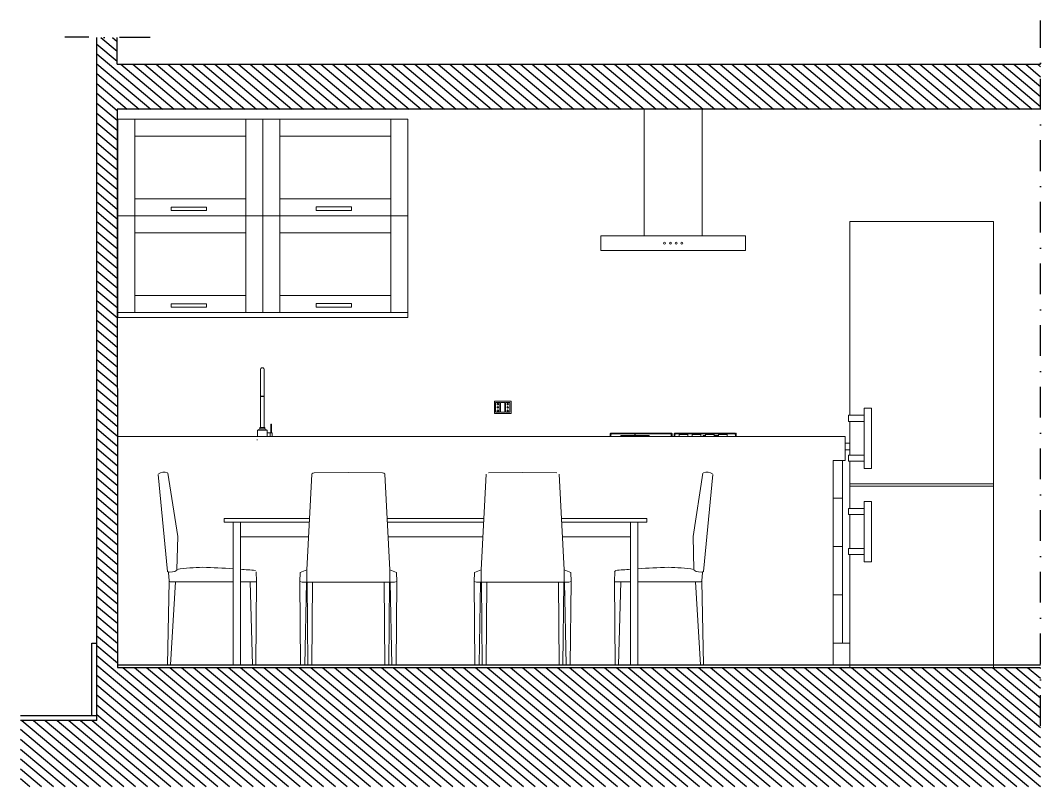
# Model space of a CAD drawing. Header units: inches. Extents: x 365 to 2200, y 241 to 996.
# Drawn here: x 1778 to 2200.1, y 679.1 to 996.1 of the extents above; entities that cross this region are included whole.
import ezdxf

# ---------------------------------------------------------------- set-up
doc = ezdxf.new("R2010")
doc.units = ezdxf.units.IN
doc.header["$MEASUREMENT"] = 0
doc.linetypes.add('TRATTOPUNTO', pattern=[25.4, 12.7, -6.35, 0, -6.35])
doc.layers.add('A-ELEV-MBE 2', color=1, linetype='Continuous', lineweight=13, transparency=0.25)
doc.layers.add('A-FURN', color=251, linetype='Continuous', lineweight=18)
doc.layers.add('A-SECT-MCUT', color=250, linetype='Continuous')
doc.layers.add('battiscopa e pavimento', color=2, linetype='Continuous')

msp = doc.modelspace()

# ---------------------------------------------------------------- hatches: boundary and pattern name
at = {"layer": 'A-SECT-MCUT'}
h = msp.add_hatch(dxfattribs=at)
h.set_pattern_fill('ANSI31', color=256, scale=25, angle=95)
h.paths.add_polyline_path([(2200.09, 728.43), (1818.1, 728.43), (1818.01, 959.43), (2036.1, 959.43), (2060.1, 959.43), (2200.09, 959.43), (2200.09, 977.93), (1818.01, 977.93), (1818.01, 988.98), (1809.6, 988.98), (1809.6, 959.43), (1809.6, 706.42), (1777.99, 706.42), (1777.99, 679.12), (2200.09, 679.12)])

# ---------------------------------------------------------------- linework, layer by layer
at = {"layer": 'A-ELEV-MBE 2'}
for p, q in [((2119.2, 824.01), (1818.06, 824.01)), ((2119.2, 824.01), (2119.2, 814.01)), ((2119.2, 814.01), (2114.2, 814.01)), ((2114.2, 814.01), (2114.2, 729.43))]:
    msp.add_line(p, q, dxfattribs=at)
at = {"layer": 'A-FURN'}
for p, q in [((2036.1, 906.93), (2036.1, 959.43)), ((2036.1, 959.43), (2060.1, 959.43)), ((2036.4, 959.58), (2036.4, 959.43)), ((2060.1, 959.43), (2060.1, 906.93)), ((1818.29, 955.22), (1818.29, 875.22)), ((1818.29, 915.2), (1818.29, 955.21)), ((1878.29, 955.21), (1818.29, 955.21)), ((1825.29, 915.21), (1825.29, 955.2)), ((1825.29, 955.2), (1825.29, 948.2)), ((1871.29, 875.22), (1871.29, 955.2)), ((1878.29, 955.24), (1878.29, 875.24)), ((1938.29, 955.22), (1878.29, 955.22)), ((1878.29, 875.22), (1878.29, 955.21)), ((1878.29, 915.22), (1878.29, 955.21)), ((1878.29, 915.21), (1878.29, 955.21)), ((1885.29, 915.22), (1885.29, 955.22)), ((1885.29, 955.22), (1885.29, 948.22)), ((1931.29, 875.24), (1931.29, 955.21)), ((1938.29, 875.24), (1938.29, 955.22)), ((1938.29, 915.23), (1938.29, 955.22)), ((1825.29, 948.2), (1871.29, 948.2)), ((1885.29, 948.22), (1931.29, 948.22)), ((1871.29, 922.22), (1825.29, 922.22)), ((1931.29, 922.23), (1885.29, 922.23)), ((1840.38, 917.5), (1840.38, 918.89)), ((1840.38, 918.89), (1855.01, 918.89)), ((1855.01, 917.5), (1840.38, 917.5)), ((1855.01, 918.89), (1855.01, 917.5)), ((1900.38, 917.51), (1900.38, 918.91)), ((1900.38, 918.91), (1915.01, 918.91)), ((1915.01, 917.51), (1900.38, 917.51)), ((1915.01, 918.91), (1915.01, 917.51)), ((1878.29, 915.22), (1818.29, 915.22)), ((1818.29, 875.21), (1818.29, 915.21)), ((1825.29, 875.22), (1825.29, 915.21)), ((1825.29, 915.21), (1825.29, 908.21)), ((1938.29, 915.23), (1878.29, 915.23)), ((1878.29, 875.22), (1878.29, 915.22)), ((1885.29, 875.24), (1885.29, 915.22)), ((1885.29, 915.22), (1885.29, 908.22)), ((2180.6, 912.92), (2121.1, 912.92)), ((2121.1, 912.92), (2121.1, 832.72)), ((2180.6, 728.42), (2180.6, 912.92)), ((1825.29, 908.21), (1871.29, 908.21)), ((1885.29, 908.22), (1931.29, 908.22)), ((2078, 906.93), (2018.2, 906.93)), ((2018.2, 906.93), (2018.2, 900.93)), ((2060.1, 906.93), (2036.1, 906.93)), ((2078, 906.93), (2078, 900.93)), ((2018.2, 900.93), (2078, 900.93)), ((1871.29, 882.22), (1825.29, 882.22)), ((1871.29, 875.22), (1871.29, 882.22)), ((1931.29, 882.24), (1885.29, 882.24)), ((1931.29, 875.24), (1931.29, 882.24)), ((1840.38, 877.5), (1840.38, 878.9)), ((1840.38, 878.9), (1855.01, 878.9)), ((1855.01, 878.9), (1855.01, 877.5)), ((1900.38, 877.52), (1900.38, 878.91)), ((1900.38, 878.91), (1915.01, 878.91)), ((1915.01, 878.91), (1915.01, 877.52)), ((1878.29, 875.22), (1818.29, 875.22)), ((1818.29, 875.22), (1825.29, 875.22)), ((1818.29, 875.21), (1818.29, 873.21)), ((1855.01, 877.5), (1840.38, 877.5)), ((1878.29, 875.22), (1871.29, 875.22)), ((1938.29, 875.24), (1878.29, 875.23)), ((1878.29, 875.24), (1885.29, 875.24)), ((1915.01, 877.52), (1900.38, 877.52)), ((1938.29, 875.24), (1931.29, 875.24)), ((1938.29, 873.21), (1938.29, 875.24)), ((1818.29, 873.21), (1938.29, 873.21)), ((2121.1, 832.72), (2120.6, 832.72)), ((2120.6, 832.72), (2120.6, 830.22)), ((2127.1, 832.72), (2121.1, 832.72)), ((2130.1, 835.72), (2127.1, 835.72)), ((2127.1, 835.72), (2127.1, 810.72)), ((2130.1, 835.72), (2127.1, 835.72)), ((2127.1, 835.72), (2127.1, 810.72)), ((2130.1, 810.72), (2130.1, 835.72)), ((2130.1, 810.72), (2130.1, 835.72)), ((1877.11, 827.63), (1877.11, 827.13)), ((1879.09, 827.13), (1879.09, 827.63)), ((1881.57, 825.53), (1881.57, 829.03)), ((1881.57, 829.03), (1881.89, 829.03)), ((1881.89, 829.03), (1881.89, 826.73)), ((2120.6, 830.22), (2121.1, 830.22)), ((2121.1, 830.22), (2121.1, 816.22)), ((2121.1, 830.22), (2127.1, 830.22)), ((1877.11, 827.13), (1876.07, 826.53)), ((1876.07, 826.53), (1880.14, 826.53)), ((1876.07, 826.53), (1876.07, 824.01)), ((1877.11, 827.13), (1879.09, 827.13)), ((1879.09, 827.13), (1880.14, 826.53)), ((1880.14, 824.01), (1880.14, 826.53)), ((1882.14, 825.53), (1880.14, 825.53)), ((1882.14, 825.53), (1881.34, 825.53)), ((1881.34, 825.53), (1881.34, 824.01)), ((1881.89, 826.73), (1881.89, 825.56)), ((1882.14, 824.53), (1882.14, 825.53)), ((1882.14, 824.53), (1882.14, 824.01)), ((2022.04, 824.01), (2022.04, 825.08)), ((2022.22, 825.31), (2025.44, 825.31)), ((2022.31, 824.76), (2022.31, 824.01)), ((2022.54, 824.99), (2025.44, 824.99)), ((2025.44, 825.31), (2025.44, 824.99)), ((2025.44, 825.31), (2040.01, 825.31)), ((2025.44, 824.99), (2032.16, 824.99)), ((2026.36, 824.31), (2026.36, 824.01)), ((2026.36, 824.31), (2032.16, 824.31)), ((2032.16, 825.31), (2032.16, 824.01)), ((2032.16, 825.31), (2032.34, 825.31)), ((2032.34, 825.31), (2032.34, 824.01)), ((2040.01, 824.99), (2032.34, 824.99)), ((2038.14, 824.31), (2032.34, 824.31)), ((2038.14, 824.31), (2038.14, 824.01)), ((2038.14, 824.31), (2038.14, 824.01)), ((2040.01, 825.31), (2047.38, 825.31)), ((2040.01, 825.31), (2040.01, 824.99)), ((2040.01, 824.99), (2047.06, 824.99)), ((2047.29, 824.76), (2047.29, 824.01)), ((2047.61, 825.08), (2047.61, 824.01)), ((2048.5, 825.08), (2048.5, 824.99)), ((2048.5, 824.99), (2048.5, 824.01)), ((2048.73, 825.31), (2056.11, 825.31)), ((2048.82, 824.76), (2048.82, 824.01)), ((2049.05, 824.99), (2056.11, 824.99)), ((2054.07, 824.81), (2050.51, 824.81)), ((2050.51, 824.81), (2050.51, 824.01)), ((2054.07, 824.81), (2054.07, 824.01)), ((2059.54, 824.81), (2055.98, 824.81)), ((2055.98, 824.81), (2055.98, 824.01)), ((2056.11, 825.31), (2056.11, 824.99)), ((2056.11, 825.31), (2070.68, 825.31)), ((2056.11, 824.99), (2063.73, 824.99)), ((2059.54, 824.81), (2059.54, 824.01)), ((2060.49, 824.31), (2061.43, 824.31)), ((2060.49, 824.31), (2060.49, 824.01)), ((2064.99, 824.81), (2061.43, 824.81)), ((2061.43, 824.81), (2061.43, 824.01)), ((2063.73, 825.31), (2063.73, 824.81)), ((2063.73, 825.31), (2063.91, 825.31)), ((2063.91, 825.31), (2063.91, 824.81)), ((2063.91, 824.99), (2070.68, 824.99)), ((2064.99, 824.81), (2064.99, 824.01)), ((2064.99, 824.31), (2066.89, 824.31)), ((2065.77, 824.01), (2065.77, 824.31)), ((2070.45, 824.81), (2066.89, 824.81)), ((2066.89, 824.81), (2066.89, 824.01)), ((2070.45, 824.01), (2070.45, 824.81)), ((2070.45, 824.81), (2070.45, 824.01)), ((2070.68, 825.31), (2073.92, 825.31)), ((2070.68, 825.31), (2070.68, 824.99)), ((2070.68, 824.99), (2073.58, 824.99)), ((2073.81, 824.77), (2073.81, 824.01)), ((2073.81, 824.76), (2073.81, 824.01)), ((2074.17, 825.08), (2074.17, 824.01)), ((1818.1, 821.21), (1818.1, 818.41)), ((1876.07, 822.53), (1875.87, 822.53)), ((2119.2, 821.21), (2121.1, 821.21)), ((1818.1, 818.41), (1818.1, 738.42)), ((2119.2, 818.42), (2121.1, 818.42)), ((2121.1, 816.22), (2120.6, 816.22)), ((2120.6, 816.22), (2120.6, 813.72)), ((2127.1, 816.22), (2121.1, 816.22)), ((2118.1, 758.42), (2118.1, 814.01)), ((2120.6, 813.72), (2121.1, 813.72)), ((2121.1, 813.72), (2121.1, 794.12)), ((2121.1, 813.72), (2127.1, 813.72)), ((2127.1, 813.72), (2127.1, 810.72)), ((2127.1, 810.72), (2130.1, 810.72)), ((2127.1, 810.72), (2130.1, 810.72)), ((1834.97, 808.3), (1838.79, 768.15)), ((1898.55, 808.43), (1896.48, 768.77)), ((1913.67, 809.07), (1899.51, 808.91)), ((1913.67, 809.07), (1927.83, 808.91)), ((1928.79, 808.43), (1930.86, 768.77)), ((1970.65, 808.43), (1968.58, 768.77)), ((1985.77, 809.07), (1971.61, 808.91)), ((1985.77, 809.07), (1999.93, 808.91)), ((2000.89, 808.43), (2002.96, 768.77)), ((2064.48, 808.3), (2060.66, 768.15)), ((2121.1, 804.42), (2121.1, 804.72)), ((2121.1, 803.42), (2121.1, 804.42)), ((2121.1, 804.42), (2180.6, 804.42)), ((2121.1, 794.12), (2121.1, 803.42)), ((2121.1, 803.42), (2180.6, 803.42)), ((2121.1, 803.42), (2121.1, 803.12)), ((2118.1, 798.42), (2114.2, 798.42)), ((2121.1, 794.12), (2120.6, 794.12)), ((2120.6, 794.12), (2120.6, 791.62)), ((2127.1, 794.12), (2121.1, 794.12)), ((2130.1, 797.12), (2127.1, 797.12)), ((2127.1, 797.12), (2127.1, 772.12)), ((2130.1, 772.12), (2130.1, 797.12)), ((1862.23, 790.08), (1897.59, 790.08)), ((1862.23, 788.56), (1862.23, 790.08)), ((1929.75, 790.08), (1969.62, 790.08)), ((2001.85, 790.08), (2037.23, 790.08)), ((2037.23, 788.56), (2037.23, 790.08)), ((2120.6, 791.62), (2121.1, 791.62)), ((2121.1, 791.62), (2121.1, 777.62)), ((2121.1, 777.62), (2121.1, 791.62)), ((2121.1, 791.62), (2127.1, 791.62)), ((1897.51, 788.56), (1862.23, 788.56)), ((1866.03, 788.56), (1866.03, 729.43)), ((1869.07, 729.43), (1869.07, 788.56)), ((1939.72, 788.56), (1929.83, 788.56)), ((1969.61, 788.56), (1939.72, 788.56)), ((2037.23, 788.56), (2001.93, 788.56)), ((2030.38, 729.43), (2030.38, 788.56)), ((2033.42, 788.56), (2033.42, 729.43)), ((1897.2, 782.47), (1869.07, 782.47)), ((1939.72, 782.47), (1930.14, 782.47)), ((1969.3, 782.47), (1939.72, 782.47)), ((2030.38, 782.47), (2002.24, 782.47)), ((2118.1, 778.42), (2114.2, 778.42)), ((2118.1, 778.42), (2114.2, 778.42)), ((2121.1, 777.62), (2120.6, 777.62)), ((2120.6, 777.62), (2120.6, 775.12)), ((2127.1, 777.62), (2121.1, 777.62)), ((2120.6, 775.12), (2121.1, 775.12)), ((2121.1, 775.12), (2121.1, 728.42)), ((2121.1, 775.12), (2127.1, 775.12)), ((2127.1, 775.12), (2127.1, 772.12)), ((1842.76, 768.7), (1842.77, 768.96)), ((1896.48, 768.77), (1896.48, 763.68)), ((1930.86, 768.77), (1930.86, 763.68)), ((1968.58, 768.77), (1968.58, 763.68)), ((2002.96, 768.77), (2002.96, 763.68)), ((2056.69, 768.7), (2056.68, 768.96)), ((2127.1, 772.12), (2130.1, 772.12)), ((1838.83, 729.43), (1839.55, 764.05)), ((1875.38, 729.43), (1875.7, 764.08)), ((1893.78, 767.65), (1893.62, 763.99)), ((1933.56, 767.65), (1933.72, 763.99)), ((1965.88, 767.65), (1965.72, 763.99)), ((2005.66, 767.65), (2005.82, 763.99)), ((2024.07, 729.43), (2023.76, 764.08)), ((2060.62, 729.43), (2059.91, 764.05)), ((1842.12, 763.83), (1840.05, 729.43)), ((1873.08, 763.78), (1873.08, 763.78)), ((1873.08, 763.78), (1874.02, 729.43)), ((1893.62, 763.99), (1894.57, 763.68)), ((1893.62, 763.99), (1893.94, 729.43)), ((1894.57, 763.68), (1913.67, 763.68)), ((1895.69, 729.43), (1896.32, 763.68)), ((1896.65, 763.68), (1896.96, 729.43)), ((1898.55, 729.41), (1898.87, 763.68)), ((1932.77, 763.68), (1913.67, 763.68)), ((1928.79, 729.41), (1928.47, 763.68)), ((1930.69, 763.68), (1930.38, 729.43)), ((1931.65, 729.43), (1931.02, 763.68)), ((1933.72, 763.99), (1932.77, 763.68)), ((1933.72, 763.99), (1933.4, 729.43)), ((1965.72, 763.99), (1966.67, 763.68)), ((1965.72, 763.99), (1966.04, 729.43)), ((1966.67, 763.68), (1985.77, 763.68)), ((1967.79, 729.43), (1968.42, 763.68)), ((1968.75, 763.68), (1969.06, 729.43)), ((1970.65, 729.41), (1970.97, 763.68)), ((2004.87, 763.68), (1985.77, 763.68)), ((2000.89, 729.41), (2000.57, 763.68)), ((2002.79, 763.68), (2002.48, 729.43)), ((2003.75, 729.43), (2003.12, 763.68)), ((2005.82, 763.99), (2004.87, 763.68)), ((2005.82, 763.99), (2005.5, 729.43)), ((2026.37, 763.78), (2025.43, 729.43)), ((2026.37, 763.78), (2026.37, 763.78)), ((2057.33, 763.83), (2059.4, 729.43)), ((2118.1, 758.42), (2114.2, 758.42)), ((2118.1, 758.42), (2118.1, 738.42)), ((2121.1, 738.42), (2114.2, 738.42))]:
    msp.add_line(p, q, dxfattribs=at)
at = {"layer": 'A-FURN', "linetype": 'ByBlock'}
for p, q in [((1877.46, 852.05), (1877.36, 851.68)), ((1877.36, 851.68), (1877.46, 852.05)), ((1877.36, 851.04), (1877.36, 851.68)), ((1877.36, 849.75), (1877.36, 851.04)), ((1877.36, 847.83), (1877.36, 849.75)), ((1877.73, 852.31), (1877.46, 852.05)), ((1877.46, 852.05), (1877.73, 852.31)), ((1878.1, 852.41), (1877.73, 852.31)), ((1877.73, 852.31), (1878.1, 852.41)), ((1878.48, 852.31), (1878.1, 852.41)), ((1878.1, 852.41), (1878.48, 852.31)), ((1878.74, 852.05), (1878.48, 852.31)), ((1878.48, 852.31), (1878.74, 852.05)), ((1878.85, 851.68), (1878.74, 852.05)), ((1878.74, 852.05), (1878.85, 851.68)), ((1878.85, 851.68), (1878.85, 851.04)), ((1878.85, 851.04), (1878.85, 849.75)), ((1878.85, 849.75), (1878.85, 847.83)), ((1877.36, 845.86), (1877.36, 847.83)), ((1877.36, 841.23), (1877.36, 845.86)), ((1878.85, 847.83), (1878.85, 845.86)), ((1878.85, 845.86), (1878.85, 841.23)), ((1877.36, 840.55), (1877.36, 841.23)), ((1877.46, 840.59), (1877.36, 840.55)), ((1877.36, 840.55), (1877.36, 827.63)), ((1877.46, 840.52), (1877.36, 840.55)), ((1877.73, 840.61), (1877.46, 840.59)), ((1877.73, 840.5), (1877.46, 840.52)), ((1877.73, 840.61), (1878.1, 840.62)), ((1878.1, 840.49), (1877.73, 840.5)), ((1878.48, 840.61), (1878.1, 840.62)), ((1878.48, 840.5), (1878.1, 840.49)), ((1878.75, 840.59), (1878.48, 840.61)), ((1878.75, 840.52), (1878.48, 840.5)), ((1878.85, 840.55), (1878.75, 840.59)), ((1878.85, 840.55), (1878.75, 840.52)), ((1878.85, 841.23), (1878.85, 840.55)), ((1878.85, 827.63), (1878.85, 840.55)), ((1877.19, 827.63), (1877.11, 827.63)), ((1877.19, 827.63), (1877.11, 827.63)), ((1877.4, 827.63), (1877.19, 827.63)), ((1877.4, 827.63), (1877.19, 827.63)), ((1877.72, 827.63), (1877.4, 827.63)), ((1877.72, 827.63), (1877.4, 827.63)), ((1878.11, 827.63), (1877.72, 827.63)), ((1878.11, 827.63), (1877.72, 827.63)), ((1878.48, 827.63), (1878.11, 827.63)), ((1878.48, 827.63), (1878.11, 827.63)), ((1878.81, 827.63), (1878.48, 827.63)), ((1878.81, 827.63), (1878.48, 827.63)), ((1879.02, 827.63), (1878.81, 827.63)), ((1879.02, 827.63), (1878.81, 827.63)), ((1879.09, 827.63), (1879.02, 827.63)), ((1879.02, 827.63), (1879.09, 827.63))]:
    msp.add_line(p, q, dxfattribs=at)
at = {"layer": 'A-FURN'}
for points in [[(1974.12, 838.51), (1981, 838.51), (1981, 833.51), (1974.12, 833.51)], [(1974.61, 837.99), (1976.39, 837.99), (1976.39, 833.97), (1974.61, 833.97)], [(1976.66, 837.99), (1978.43, 837.99), (1978.43, 833.97), (1976.66, 833.97)], [(1978.7, 837.99), (1980.47, 837.99), (1980.47, 833.97), (1978.7, 833.97)]]:
    msp.add_lwpolyline(points, close=True, dxfattribs=at)
for points in [[(1842.77, 768.96), (1843.08, 782.61), (1839.05, 808.82)], [(2056.68, 768.96), (2056.37, 782.61), (2060.4, 808.82)], [(1875.28, 763.77), (1869.07, 763.78)], [(2024.18, 763.77), (2030.38, 763.78)]]:
    msp.add_lwpolyline(points, dxfattribs=at)
for points in [[(1866.03, 763.79), (1840.36, 763.84, -0.041295), (1839.63, 763.9, -0.117272), (1839.49, 764.29), (1839.22, 767.75), (1839.25, 767.88), (1838.79, 768.15)], [(1875.59, 767.9), (1875.72, 764.15, -0.320372), (1875.28, 763.77, -0.320372)], [(2023.87, 767.9), (2023.73, 764.15, 0.320372), (2024.18, 763.77, 0.320372)], [(2033.42, 763.79), (2059.1, 763.84, 0.041295), (2059.82, 763.9, 0.117272), (2059.97, 764.29), (2060.23, 767.75), (2060.21, 767.88), (2060.66, 768.15)]]:
    msp.add_lwpolyline(points, format="xyb", dxfattribs=at)
for centre in [(2044.51, 903.95), (2046.91, 903.95), (2049.3, 903.95), (2051.69, 903.95), (2051.69, 903.95)]:
    msp.add_circle(centre, 0.392, dxfattribs=at)
for centre, radius, start, end in [((1975.53, 837.36), 0.268, 113.3666, 246.2003), ((1975.53, 836), 0.268, 113.3666, 246.2003), ((1975.53, 837.36), 0.268, 294.3243, 66.1088), ((1975.53, 836), 0.268, 294.3243, 66.1088), ((1979.62, 837.36), 0.268, 113.3666, 246.2003), ((1979.62, 836), 0.268, 113.3666, 246.2003), ((1979.62, 837.36), 0.268, 294.3243, 66.1088), ((1979.62, 836), 0.268, 294.3243, 66.1088), ((1975.53, 834.59), 0.268, 113.3666, 246.2003), ((1975.53, 834.59), 0.268, 294.3243, 66.1088), ((1979.62, 834.59), 0.268, 113.3666, 246.2003), ((1979.62, 834.59), 0.268, 294.3243, 66.1088), ((2022.27, 825.07), 0.236, 92.2831, 182.8904), ((2022.55, 824.75), 0.238, 92.6727, 177.2754), ((2047.04, 824.74), 0.256, 6.3796, 85.7441), ((2047.37, 825.07), 0.242, 3.6052, 92.3281), ((2048.74, 825.07), 0.236, 92.2831, 182.8904), ((2049.06, 824.75), 0.238, 92.6727, 177.2754), ((2073.57, 824.75), 0.238, 2.6727, 87.2754), ((2073.94, 825.07), 0.236, 2.2831, 92.8904), ((1837.49, 805.1), 4.17, 70.3627, 125.162), ((1900.1, 806.53), 2.46, 104.0362, 129.0939), ((1927.24, 806.53), 2.46, 50.9061, 75.9638), ((2061.96, 805.1), 4.17, 54.838, 109.6373), ((1840.31, 771.85), 3.99, 247.6066, 307.9314), ((1853.93, 698.26), 71.57, 90.3847, 98.9678), ((1841.12, 381.85), 388.18, 86.3208, 88.1806), ((1841.12, 381.85), 388.18, 84.9596, 85.8705), ((1900.55, 755.11), 14.26, 106.5816, 118.3532), ((1926.79, 755.11), 14.26, 61.6468, 73.4184), ((1972.65, 755.11), 14.26, 106.5816, 118.3532), ((1998.89, 755.11), 14.26, 61.6468, 73.4184), ((2028.61, 765.58), 5.28, 146.1195, 154.0421), ((2058.33, 381.85), 388.18, 94.1295, 95.0404), ((2058.33, 381.85), 388.18, 91.8194, 93.6792), ((2045.53, 698.26), 71.57, 81.0322, 89.6153), ((2059.14, 771.85), 3.99, 232.0686, 292.3934)]:
    msp.add_arc(centre, radius, start, end, dxfattribs=at)
for centre, start_param, end_param in [((1975.53, 837.36), 8.545266, 10.307697), ((1975.53, 837.36), 5.42058, 7.142383), ((1975.53, 835.99), 5.42058, 7.142383), ((1979.62, 837.36), 5.42058, 7.142383), ((1979.62, 837.36), 8.545266, 10.307697), ((1979.62, 835.99), 5.42058, 7.142383), ((1975.53, 835.99), 8.545266, 10.307697), ((1975.53, 834.59), 8.545266, 10.307697), ((1975.53, 834.59), 5.42058, 7.142383), ((1979.62, 835.99), 8.545266, 10.307697), ((1979.62, 834.59), 5.42058, 7.142383), ((1979.62, 834.59), 8.545266, 10.307697)]:
    msp.add_ellipse(centre, major_axis=(0, 0.381), ratio=0.372094, start_param=start_param, end_param=end_param, dxfattribs=at)
at = {"layer": 'A-SECT-MCUT', "linetype": 'TRATTOPUNTO'}
msp.add_line((2200.09, 704.28), (2200.09, 996.09), dxfattribs=at)
at = {"layer": 'A-SECT-MCUT', "linetype": 'TRATTOPUNTO', "transparency": 33554687}
msp.add_line((1831.74, 988.98), (1796.35, 989.16), dxfattribs=at)
at = {"layer": 'A-SECT-MCUT'}
for p, q in [((1809.6, 959.43), (1809.6, 988.98)), ((1818.01, 977.93), (1818.01, 988.98)), ((1818.01, 977.93), (2200.09, 977.93)), ((1809.6, 706.42), (1809.6, 959.43)), ((1818.01, 959.43), (1818.1, 728.43)), ((1818.1, 728.43), (2200.09, 728.43))]:
    msp.add_line(p, q, dxfattribs=at)
at = {"layer": 'A-SECT-MCUT', "transparency": 33554687}
for p, q in [((1807.6, 708.42), (1807.6, 738.42)), ((1807.6, 738.42), (1809.6, 738.42)), ((1809.6, 708.42), (1777.99, 708.42)), ((1809.6, 706.42), (1777.99, 706.42))]:
    msp.add_line(p, q, dxfattribs=at)
at = {"layer": 'A-SECT-MCUT'}
msp.add_lwpolyline([(2200.09, 959.43), (1818.01, 959.43)], dxfattribs=at)
at = {"layer": 'battiscopa e pavimento'}
msp.add_line((1818.1, 729.43), (2200.09, 729.43), dxfattribs=at)

doc.saveas('drawing.dxf')
